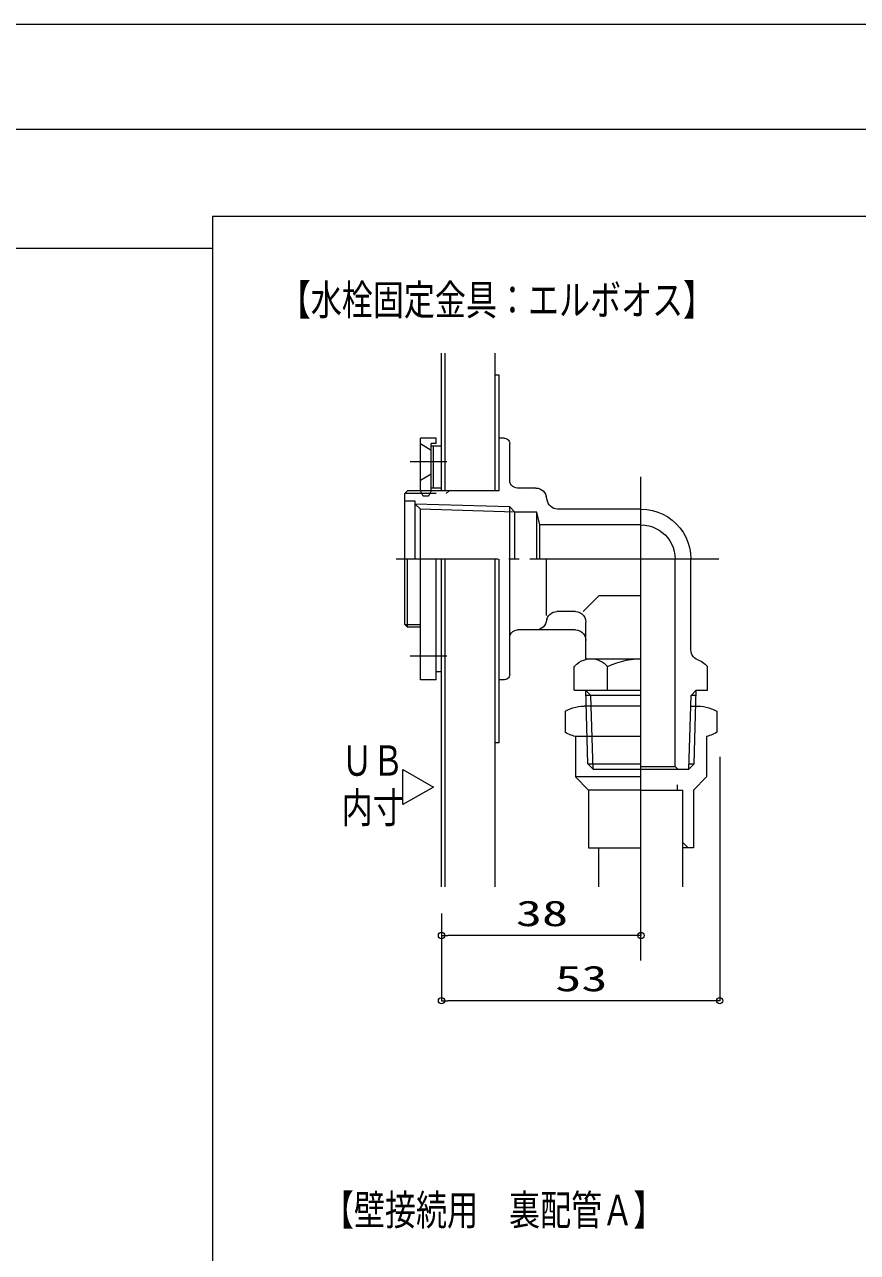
# Model space of a CAD drawing. Units: millimetres on the paper. Extents: x -305 to 305, y -152 to 152.
# Drawn here: x -100.5 to -21.2, y 31.6 to 148.5 of the extents above; entities that cross this region are included whole.
import ezdxf
from ezdxf.enums import TextEntityAlignment as Align

# ---------------------------------------------------------------- set-up
doc = ezdxf.new("R2010")
doc.units = ezdxf.units.MM
doc.linetypes.add('LONG_CHAIN', pattern=[21, 18, -1, 1, -1])
for name, color, linetype, lineweight in [('0-0_0', 7, 'Continuous', 9), ('0-1_VIEW0003', 7, 'Continuous', 9), ('0-2_VIEW0004', 7, 'Continuous', 9), ('0-4_図面枠', 3, 'Continuous', 9), ('0-5_DEFPOINTS', 7, 'Continuous', 9)]:
    doc.layers.add(name, color=color, linetype=linetype, lineweight=lineweight)
doc.styles.add('ＭＳ ゴシック', font='')
doc.styles.get('ＭＳ ゴシック').set_extended_font_data('MS Gothic')

# ---------------------------------------------------------------- blocks, each defined once
blk = doc.blocks.new('_ORIGIN')
at = {"layer": '0-0_0'}
blk.add_line((0, 0), (-1, 0), dxfattribs=at)
blk.add_circle((0, 0), 0.5, dxfattribs=at)

msp = doc.modelspace()

# ---------------------------------------------------------------- linework, layer by layer
at = {"layer": '0-1_VIEW0003'}
for p, q in [((-60.794, 104.106), (-60.794, 117.201)), ((-60.445, 104.106), (-60.445, 117.201)), ((-60.445, 104.106), (-60.445, 117.201)), ((-55.695, 104.106), (-55.695, 117.201)), ((-55.695, 104.106), (-55.695, 117.201)), ((-55.295, 115.106), (-55.695, 115.106)), ((-55.295, 115.105), (-55.695, 115.105)), ((-55.295, 104.106), (-55.295, 115.106)), ((-55.295, 104.106), (-55.295, 115.105)), ((-62.795, 104.106), (-62.795, 109.105)), ((-62.795, 104.106), (-62.795, 109.105)), ((-61.295, 109.105), (-62.795, 109.105)), ((-61.295, 109.105), (-62.795, 109.105)), ((-61.295, 108.606), (-61.295, 109.105)), ((-61.295, 108.606), (-61.295, 109.105)), ((-54.795, 109.105), (-55.295, 109.105)), ((-55.295, 104.106), (-55.295, 109.105)), ((-55.295, 104.106), (-55.295, 109.105)), ((-54.795, 109.105), (-55.295, 109.105)), ((-62.795, 108.606), (-61.795, 107.979)), ((-62.795, 108.606), (-61.795, 107.979)), ((-61.295, 108.606), (-61.795, 108.606)), ((-61.795, 104.106), (-61.795, 108.606)), ((-61.795, 104.106), (-61.795, 108.606)), ((-61.295, 108.606), (-61.795, 108.606)), ((-60.795, 108.355), (-61.795, 108.355)), ((-60.794, 108.355), (-61.795, 108.355)), ((-61.545, 104.355), (-61.545, 108.355)), ((-61.545, 104.355), (-61.545, 108.355)), ((-55.295, 104.355), (-55.295, 108.355)), ((-55.295, 104.355), (-55.295, 108.355)), ((-54.294, 105.105), (-54.294, 108.606)), ((-54.294, 105.105), (-54.294, 108.606)), ((-62.795, 105.105), (-61.795, 105.731)), ((-62.795, 105.105), (-61.795, 105.731)), ((-62.62, 104.106), (-63.62, 104.106)), ((-62.62, 104.106), (-63.62, 104.106)), ((-62.545, 103.605), (-62.795, 104.106)), ((-62.545, 103.605), (-62.795, 104.106)), ((-61.795, 104.106), (-62.044, 103.605)), ((-61.795, 104.106), (-62.044, 103.605)), ((-60.794, 104.355), (-61.795, 104.355)), ((-60.794, 104.355), (-61.795, 104.355)), ((-60.075, 104.106), (-60.345, 103.834)), ((-60.075, 104.106), (-60.345, 103.834)), ((-51.795, 104.355), (-53.545, 104.355)), ((-51.795, 104.355), (-53.545, 104.355)), ((-64.295, 91.375), (-64.295, 103.834)), ((-61.295, 103.834), (-64.295, 103.834)), ((-61.295, 103.834), (-64.295, 103.834)), ((-64.295, 91.376), (-64.295, 103.834)), ((-63.293, 103.105), (-64.295, 103.105)), ((-63.295, 103.104), (-64.295, 103.104)), ((-63.295, 97.605), (-63.295, 103.104)), ((-63.293, 97.605), (-63.293, 103.105)), ((-62.044, 103.605), (-62.545, 103.605)), ((-62.044, 103.605), (-62.545, 103.605)), ((-50.701, 103.109), (-50.826, 103.601)), ((-50.701, 103.109), (-50.825, 103.601)), ((-54.294, 102.564), (-63.295, 102.843)), ((-62.795, 102.344), (-63.295, 102.843)), ((-54.294, 102.564), (-63.293, 102.843)), ((-62.795, 102.344), (-63.293, 102.843)), ((-62.795, 97.605), (-62.795, 102.344)), ((-53.795, 102.064), (-62.795, 102.344)), ((-53.795, 102.064), (-62.795, 102.344)), ((-62.795, 97.605), (-62.795, 102.344)), ((-54.294, 97.589), (-54.294, 102.564)), ((-53.795, 102.064), (-54.294, 102.564)), ((-54.294, 97.59), (-54.294, 102.564)), ((-53.795, 97.589), (-53.795, 102.064)), ((-53.795, 97.59), (-53.795, 102.064)), ((-51.728, 102.064), (-53.795, 102.064)), ((-51.728, 97.605), (-51.728, 102.064)), ((-51.439, 100.855), (-51.728, 102.064)), ((-51.439, 100.855), (-51.728, 102.064)), ((-51.728, 97.605), (-51.728, 102.064)), ((-41.786, 102.355), (-49.731, 102.355)), ((-41.786, 102.355), (-49.731, 102.355)), ((-51.439, 97.605), (-51.439, 100.855)), ((-41.793, 100.855), (-51.439, 100.855)), ((-41.793, 100.855), (-51.439, 100.855)), ((-51.439, 97.605), (-51.439, 100.855)), ((-64.024, 91.105), (-64.024, 97.605)), ((-64.024, 91.105), (-64.024, 97.605)), ((-62.795, 86.104), (-62.795, 97.605)), ((-62.795, 86.105), (-62.795, 97.605)), ((-61.295, 86.105), (-61.295, 97.605)), ((-61.295, 86.105), (-61.295, 97.605)), ((-60.794, 66.37), (-60.794, 97.605)), ((-60.794, 66.371), (-60.794, 97.605)), ((-60.445, 66.371), (-60.445, 97.605)), ((-60.445, 66.371), (-60.445, 97.605)), ((-55.695, 66.371), (-55.695, 97.605)), ((-55.695, 66.371), (-55.695, 97.605)), ((-55.295, 80.105), (-55.295, 97.605)), ((-55.295, 80.105), (-55.295, 97.605)), ((-55.295, 86.855), (-55.295, 97.605)), ((-55.295, 86.105), (-55.295, 97.605)), ((-55.295, 86.855), (-55.295, 97.605)), ((-54.294, 86.605), (-54.294, 97.605)), ((-54.294, 86.605), (-54.294, 97.605)), ((-50.795, 92.229), (-50.795, 97.605)), ((-50.795, 92.23), (-50.795, 97.605)), ((-38.546, 77.855), (-38.546, 97.614)), ((-38.546, 77.855), (-38.546, 97.614)), ((-38.546, 77.855), (-38.546, 97.595)), ((-38.546, 77.855), (-38.546, 97.595)), ((-37.046, 88.941), (-37.046, 97.618)), ((-37.044, 88.941), (-37.044, 97.619)), ((-45.795, 94.104), (-47.295, 92.604)), ((-41.796, 94.104), (-45.795, 94.104)), ((-48.044, 92.605), (-49.794, 92.605)), ((-48.044, 92.605), (-49.794, 92.605)), ((-48.044, 92.605), (-48.034, 92.605)), ((-48.044, 92.605), (-48.034, 92.605)), ((-64.024, 91.105), (-64.295, 91.376)), ((-64.295, 91.376), (-62.795, 91.376)), ((-64.024, 91.105), (-64.295, 91.375)), ((-64.295, 91.375), (-62.795, 91.375)), ((-50.764, 91.851), (-50.826, 91.609)), ((-50.764, 91.851), (-50.825, 91.609)), ((-47.045, 88.105), (-47.045, 91.605)), ((-47.045, 88.105), (-47.045, 91.605)), ((-62.795, 91.105), (-64.024, 91.105)), ((-62.795, 91.105), (-64.024, 91.105)), ((-48.044, 90.855), (-53.545, 90.855)), ((-48.044, 90.854), (-53.545, 90.854)), ((-47.045, 88.105), (-41.872, 88.105)), ((-47.045, 88.105), (-41.872, 88.105)), ((-60.795, 86.855), (-61.295, 86.855)), ((-60.794, 86.855), (-61.295, 86.855)), ((-48.146, 85.105), (-48.146, 87.355)), ((-48.146, 85.105), (-48.146, 87.355)), ((-44.971, 85.105), (-44.971, 87.355)), ((-44.971, 85.105), (-44.971, 87.355)), ((-35.444, 85.105), (-35.444, 87.355)), ((-35.444, 85.105), (-35.444, 87.355)), ((-61.295, 86.105), (-62.795, 86.105)), ((-61.295, 86.104), (-62.795, 86.104)), ((-54.795, 86.105), (-55.295, 86.105)), ((-48.146, 85.105), (-41.796, 85.105)), ((-48.146, 85.105), (-41.796, 85.105)), ((-46.576, 84.606), (-47.077, 85.105)), ((-46.576, 84.606), (-47.077, 85.105)), ((-46.856, 78.105), (-47.062, 85.105)), ((-46.856, 78.105), (-47.062, 85.105)), ((-41.796, 84.606), (-47.048, 84.606)), ((-41.796, 84.606), (-47.048, 84.606)), ((-46.356, 77.605), (-46.577, 84.605)), ((-46.356, 77.605), (-46.576, 84.606)), ((-37.234, 77.605), (-37.013, 84.606)), ((-37.234, 77.605), (-37.013, 84.605)), ((-36.528, 85.105), (-37.013, 84.605)), ((-36.528, 85.105), (-37.013, 84.606)), ((-36.542, 84.606), (-37.013, 84.606)), ((-36.541, 84.606), (-37.013, 84.606)), ((-36.733, 78.105), (-36.528, 85.105)), ((-36.733, 78.105), (-36.528, 85.105)), ((-36.528, 85.105), (-35.444, 85.105)), ((-36.528, 85.105), (-35.444, 85.105)), ((-49.01, 83.105), (-49.01, 81.105)), ((-49.01, 83.105), (-49.01, 81.105)), ((-41.796, 83.605), (-47.206, 83.605)), ((-41.796, 83.605), (-47.206, 83.605)), ((-37.029, 83.598), (-36.156, 83.598)), ((-37.029, 83.597), (-36.156, 83.597)), ((-34.58, 83.105), (-34.58, 81.105)), ((-34.58, 83.105), (-34.58, 81.105)), ((-48.043, 80.706), (-48.043, 76.855)), ((-41.796, 80.706), (-48.043, 80.706)), ((-41.796, 80.706), (-48.043, 80.706)), ((-48.043, 80.706), (-48.043, 76.855)), ((-35.547, 80.706), (-35.547, 76.855)), ((-35.547, 80.706), (-35.547, 76.855)), ((-55.295, 80.105), (-55.695, 80.105)), ((-55.295, 80.105), (-55.695, 80.105)), ((-34.295, 78.766), (-34.295, 55.54)), ((-46.857, 78.105), (-41.796, 78.105)), ((-46.857, 78.105), (-41.796, 78.105)), ((-46.356, 77.605), (-46.856, 78.105)), ((-46.356, 77.605), (-46.856, 78.105)), ((-46.356, 77.605), (-37.234, 77.605)), ((-46.356, 77.605), (-37.234, 77.605)), ((-41.796, 77.855), (-38.546, 77.855)), ((-41.796, 77.855), (-38.546, 77.855)), ((-41.796, 77.855), (-38.546, 77.855)), ((-41.796, 77.855), (-38.546, 77.855)), ((-38.546, 77.855), (-38.295, 77.605)), ((-38.546, 77.855), (-38.295, 77.605)), ((-38.546, 77.855), (-38.295, 77.605)), ((-38.546, 77.855), (-38.295, 77.605)), ((-37.234, 77.605), (-36.733, 78.105)), ((-37.234, 77.605), (-36.733, 78.105)), ((-37.218, 78.105), (-36.733, 78.105)), ((-37.218, 78.105), (-36.733, 78.105)), ((-41.796, 76.855), (-48.043, 76.855)), ((-46.793, 75.604), (-48.043, 76.855)), ((-46.791, 75.605), (-48.043, 76.855)), ((-41.796, 76.855), (-48.043, 76.855)), ((-38.328, 75.605), (-38.328, 76.105)), ((-38.328, 75.605), (-38.328, 76.105)), ((-36.797, 75.604), (-35.549, 76.855)), ((-36.797, 75.605), (-35.549, 76.855)), ((-41.796, 75.605), (-46.791, 75.605)), ((-46.791, 75.605), (-46.791, 70.105)), ((-46.791, 75.605), (-46.791, 70.105)), ((-41.796, 75.605), (-46.791, 75.605)), ((-41.797, 75.605), (-37.797, 75.605)), ((-41.796, 75.605), (-37.795, 75.605)), ((-38.328, 75.605), (-37.797, 75.605)), ((-38.328, 75.605), (-37.795, 75.605)), ((-37.797, 66.371), (-37.797, 75.605)), ((-37.797, 66.371), (-37.795, 75.605)), ((-36.797, 75.605), (-36.797, 70.105)), ((-36.797, 75.605), (-36.797, 70.105)), ((-37.297, 70.105), (-37.795, 70.605)), ((-37.297, 70.105), (-37.795, 70.605)), ((-46.793, 70.105), (-41.796, 70.105)), ((-46.791, 70.105), (-41.796, 70.105)), ((-45.793, 66.371), (-45.793, 70.105)), ((-45.793, 66.371), (-45.793, 70.105)), ((-36.797, 70.105), (-37.797, 70.105)), ((-36.797, 70.105), (-37.795, 70.105)), ((-60.795, 63.83), (-60.795, 55.54)), ((-60.795, 63.83), (-60.795, 61.745)), ((-42.396, 61.745), (-60.195, 61.745)), ((-41.796, 61.902), (-41.796, 61.745)), ((-34.895, 55.54), (-60.195, 55.54))]:
    msp.add_line(p, q, dxfattribs=at)
at = {"layer": '0-1_VIEW0003', "linetype": 'LONG_CHAIN'}
for p, q in [((-60.294, 106.855), (-63.794, 106.855)), ((-60.294, 106.855), (-63.794, 106.855)), ((-41.796, 75.206), (-41.796, 105.417)), ((-41.796, 59.362), (-41.796, 105.417)), ((-34.392, 97.605), (-65.12, 97.605)), ((-34.392, 97.605), (-65.12, 97.605)), ((-60.294, 88.355), (-63.794, 88.355)), ((-60.294, 88.355), (-63.794, 88.355))]:
    msp.add_line(p, q, dxfattribs=at)
at = {"layer": '0-1_VIEW0003'}
for points in [[(-54.795, 109.105), (-54.68, 109.092), (-54.575, 109.054), (-54.482, 108.995), (-54.404, 108.918), (-54.345, 108.825), (-54.307, 108.72), (-54.294, 108.606)], [(-54.795, 109.105), (-54.68, 109.092), (-54.575, 109.054), (-54.482, 108.995), (-54.404, 108.918), (-54.345, 108.825), (-54.307, 108.72), (-54.294, 108.606)], [(-55.295, 104.106), (-64.024, 104.106), (-64.295, 103.834)], [(-55.295, 104.106), (-64.024, 104.106), (-64.295, 103.834)], [(-53.545, 104.355), (-53.717, 104.375), (-53.874, 104.432), (-54.013, 104.52), (-54.13, 104.636), (-54.218, 104.775), (-54.274, 104.933), (-54.294, 105.105)], [(-53.545, 104.355), (-53.717, 104.375), (-53.874, 104.432), (-54.013, 104.52), (-54.13, 104.636), (-54.218, 104.775), (-54.274, 104.933), (-54.294, 105.105)], [(-51.795, 104.355), (-51.603, 104.337), (-51.422, 104.284), (-51.257, 104.198), (-51.11, 104.084), (-50.987, 103.945), (-50.891, 103.783), (-50.826, 103.601)], [(-51.795, 104.355), (-51.603, 104.337), (-51.422, 104.284), (-51.257, 104.198), (-51.11, 104.084), (-50.987, 103.945), (-50.891, 103.783), (-50.826, 103.601)], [(-49.731, 102.355), (-49.922, 102.374), (-50.103, 102.427), (-50.268, 102.512), (-50.415, 102.626), (-50.539, 102.766), (-50.635, 102.928), (-50.701, 103.109)], [(-49.731, 102.355), (-49.922, 102.374), (-50.103, 102.427), (-50.268, 102.512), (-50.415, 102.626), (-50.539, 102.766), (-50.635, 102.928), (-50.701, 103.109)], [(-51.728, 102.064), (-53.795, 102.064), (-54.294, 102.564)], [(-41.796, 102.355), (-41.248, 102.324), (-40.706, 102.23), (-40.196, 102.079), (-39.706, 101.872), (-39.25, 101.616), (-38.824, 101.312), (-38.436, 100.964), (-38.088, 100.576), (-37.783, 100.15), (-37.527, 99.694), (-37.32, 99.204), (-37.17, 98.694), (-37.076, 98.153), (-37.044, 97.605)], [(-41.796, 102.355), (-41.248, 102.324), (-40.706, 102.23), (-40.196, 102.079), (-39.706, 101.872), (-39.25, 101.616), (-38.824, 101.312), (-38.436, 100.964), (-38.088, 100.576), (-37.783, 100.15), (-37.527, 99.694), (-37.32, 99.204), (-37.17, 98.694), (-37.076, 98.153), (-37.044, 97.605)], [(-41.796, 100.855), (-41.421, 100.834), (-41.05, 100.77), (-40.701, 100.667), (-40.366, 100.525), (-40.054, 100.35), (-39.763, 100.141), (-39.497, 99.903), (-39.26, 99.638), (-39.051, 99.347), (-38.876, 99.035), (-38.735, 98.7), (-38.632, 98.351), (-38.567, 97.98), (-38.546, 97.605)], [(-41.796, 100.855), (-41.421, 100.834), (-41.05, 100.77), (-40.701, 100.667), (-40.366, 100.525), (-40.054, 100.35), (-39.763, 100.141), (-39.497, 99.903), (-39.26, 99.638), (-39.051, 99.347), (-38.876, 99.035), (-38.735, 98.7), (-38.632, 98.351), (-38.567, 97.98), (-38.546, 97.605)], [(-54.795, 86.104), (-55.295, 86.104), (-55.295, 97.605)], [(-41.796, 94.104), (-45.795, 94.104), (-47.295, 92.604)], [(-50.764, 91.851), (-50.699, 92.032), (-50.602, 92.194), (-50.479, 92.334), (-50.332, 92.448), (-50.166, 92.533), (-49.986, 92.586), (-49.794, 92.605)], [(-50.764, 91.851), (-50.699, 92.032), (-50.602, 92.194), (-50.479, 92.334), (-50.332, 92.448), (-50.166, 92.533), (-49.986, 92.586), (-49.794, 92.605)], [(-48.044, 92.605), (-47.815, 92.578), (-47.605, 92.503), (-47.419, 92.385), (-47.264, 92.23), (-47.147, 92.045), (-47.072, 91.834), (-47.045, 91.605)], [(-48.044, 92.605), (-47.815, 92.578), (-47.605, 92.503), (-47.419, 92.385), (-47.264, 92.23), (-47.147, 92.045), (-47.072, 91.834), (-47.045, 91.605)], [(-50.826, 91.609), (-50.891, 91.428), (-50.987, 91.265), (-51.11, 91.126), (-51.257, 91.012), (-51.422, 90.927), (-51.603, 90.873), (-51.795, 90.855)], [(-50.826, 91.609), (-50.891, 91.428), (-50.987, 91.265), (-51.11, 91.126), (-51.257, 91.012), (-51.422, 90.927), (-51.603, 90.873), (-51.795, 90.855)], [(-54.294, 90.105), (-54.274, 90.277), (-54.218, 90.435), (-54.13, 90.574), (-54.013, 90.69), (-53.874, 90.779), (-53.717, 90.835), (-53.545, 90.855)], [(-54.294, 90.105), (-54.274, 90.277), (-54.218, 90.435), (-54.13, 90.574), (-54.013, 90.69), (-53.874, 90.779), (-53.717, 90.835), (-53.545, 90.855)], [(-48.044, 90.855), (-47.815, 90.829), (-47.605, 90.753), (-47.419, 90.635), (-47.264, 90.481), (-47.147, 90.295), (-47.072, 90.085), (-47.045, 89.855)], [(-48.044, 90.855), (-47.815, 90.829), (-47.605, 90.753), (-47.419, 90.635), (-47.264, 90.481), (-47.147, 90.295), (-47.072, 90.085), (-47.045, 89.855)], [(-36.368, 87.995), (-36.533, 88.068), (-36.679, 88.168), (-36.804, 88.29), (-36.906, 88.432), (-36.981, 88.591), (-37.028, 88.761), (-37.044, 88.941)], [(-36.368, 87.995), (-36.533, 88.068), (-36.679, 88.168), (-36.804, 88.29), (-36.906, 88.432), (-36.981, 88.591), (-37.028, 88.761), (-37.044, 88.941)], [(-48.146, 87.355), (-48.109, 87.399), (-48.071, 87.441), (-48.032, 87.483), (-47.991, 87.523), (-47.949, 87.562), (-47.906, 87.6), (-47.862, 87.637), (-47.671, 87.777), (-47.464, 87.895), (-47.253, 87.985), (-47.033, 88.05), (-46.81, 88.09), (-46.584, 88.105), (-46.359, 88.095), (-46.136, 88.061), (-45.917, 88.003), (-45.706, 87.921), (-45.503, 87.814), (-45.312, 87.685), (-45.132, 87.53), (-44.971, 87.355)], [(-48.146, 87.355), (-48.109, 87.399), (-48.071, 87.441), (-48.032, 87.483), (-47.991, 87.523), (-47.949, 87.562), (-47.906, 87.6), (-47.862, 87.637), (-47.671, 87.777), (-47.464, 87.895), (-47.253, 87.985), (-47.033, 88.05), (-46.81, 88.09), (-46.584, 88.105), (-46.359, 88.095), (-46.136, 88.061), (-45.917, 88.003), (-45.706, 87.921), (-45.503, 87.814), (-45.312, 87.685), (-45.132, 87.53), (-44.971, 87.355)], [(-44.971, 87.355), (-44.542, 87.552), (-44.103, 87.72), (-43.654, 87.857), (-43.198, 87.965), (-42.735, 88.042), (-42.267, 88.089), (-41.796, 88.105)], [(-44.971, 87.355), (-44.542, 87.552), (-44.103, 87.72), (-43.654, 87.857), (-43.198, 87.965), (-42.735, 88.042), (-42.267, 88.089), (-41.796, 88.105)], [(-36.368, 87.995), (-36.216, 87.936), (-36.069, 87.866), (-35.929, 87.784), (-35.796, 87.692), (-35.67, 87.589), (-35.552, 87.477), (-35.444, 87.355)], [(-36.368, 87.995), (-36.216, 87.936), (-36.069, 87.866), (-35.929, 87.784), (-35.796, 87.692), (-35.67, 87.589), (-35.552, 87.477), (-35.444, 87.355)], [(-54.294, 86.605), (-54.307, 86.49), (-54.345, 86.385), (-54.404, 86.292), (-54.482, 86.215), (-54.575, 86.156), (-54.68, 86.118), (-54.795, 86.105)], [(-54.294, 86.605), (-54.307, 86.49), (-54.345, 86.385), (-54.404, 86.292), (-54.482, 86.215), (-54.575, 86.156), (-54.68, 86.118), (-54.795, 86.105)], [(-49.01, 83.105), (-48.772, 83.236), (-48.525, 83.347), (-48.271, 83.439), (-48.011, 83.511), (-47.746, 83.563), (-47.477, 83.595), (-47.206, 83.605)], [(-49.01, 83.105), (-48.772, 83.236), (-48.525, 83.347), (-48.271, 83.439), (-48.011, 83.511), (-47.746, 83.563), (-47.477, 83.595), (-47.206, 83.605)], [(-36.384, 83.605), (-36.112, 83.595), (-35.843, 83.563), (-35.578, 83.511), (-35.318, 83.439), (-35.064, 83.347), (-34.818, 83.236), (-34.58, 83.105)], [(-36.384, 83.605), (-36.112, 83.595), (-35.843, 83.563), (-35.578, 83.511), (-35.318, 83.439), (-35.064, 83.347), (-34.818, 83.236), (-34.58, 83.105)], [(-48.043, 80.706), (-48.187, 80.745), (-48.33, 80.79), (-48.471, 80.841), (-48.61, 80.899), (-48.746, 80.962), (-48.88, 81.03), (-49.01, 81.105)], [(-48.043, 80.706), (-48.187, 80.745), (-48.33, 80.79), (-48.471, 80.841), (-48.61, 80.899), (-48.746, 80.962), (-48.88, 81.03), (-49.01, 81.105)], [(-34.58, 81.105), (-34.71, 81.03), (-34.843, 80.962), (-34.979, 80.899), (-35.118, 80.841), (-35.26, 80.79), (-35.403, 80.745), (-35.549, 80.706)], [(-34.58, 81.105), (-34.71, 81.03), (-34.843, 80.962), (-34.979, 80.899), (-35.118, 80.841), (-35.26, 80.79), (-35.403, 80.745), (-35.549, 80.706)]]:
    msp.add_lwpolyline(points, dxfattribs=at)
msp.add_lwpolyline([(-64.471, 74.215), (-64.471, 77.562), (-61.573, 75.889)], close=True, dxfattribs=at)
at = {"layer": '0-2_VIEW0004'}
for p, q in [((-82.614, 130.252), (87.386, 130.252)), ((-82.614, 130.252), (-82.614, -59.748)), ((-225.261, 127.221), (-82.614, 127.221))]:
    msp.add_line(p, q, dxfattribs=at)
at = {"layer": '0-4_図面枠'}
msp.add_lwpolyline([(-291.017, -138.498), (108.983, -138.498), (108.983, 138.502), (-291.017, 138.502)], close=True, dxfattribs=at)
at = {"layer": '0-5_DEFPOINTS'}
msp.add_line((118.983, 148.502), (-301.017, 148.502), dxfattribs=at)

# ---------------------------------------------------------------- block references
at = {"layer": '0-1_VIEW0003', "xscale": 0.6, "yscale": 0.6, "rotation": 180}
for p in [(-60.795, 61.745), (-60.795, 55.54)]:
    msp.add_blockref('_ORIGIN', p, dxfattribs=at)
at = {"layer": '0-1_VIEW0003', "xscale": 0.6, "yscale": 0.6}
for p in [(-41.796, 61.745), (-34.295, 55.54)]:
    msp.add_blockref('_ORIGIN', p, dxfattribs=at)

# ---------------------------------------------------------------- texts
at = {"layer": '0-1_VIEW0003', "style": 'ＭＳ ゴシック'}
for s, height, width, p in [('【水栓固定金具：エルボオス】', 2.889, 0.75, (-76.202, 119.968)), ('ＵＢ', 2.889, 0.75, (-70.314, 76.101)), ('内寸', 2.889, 0.75, (-70.314, 71.605)), ('38', 2.441, 1.5, (-53.713, 61.91)), ('53', 2.441, 1.5, (-49.962, 55.705)), ('【壁接続用\u3000裏配管Ａ】', 2.889, 0.75, (-72.091, 33.296))]:
    msp.add_text(s, height=height, dxfattribs=dict(at, width=width)).set_placement(p, align=Align.BOTTOM_LEFT)

doc.saveas('drawing.dxf')
